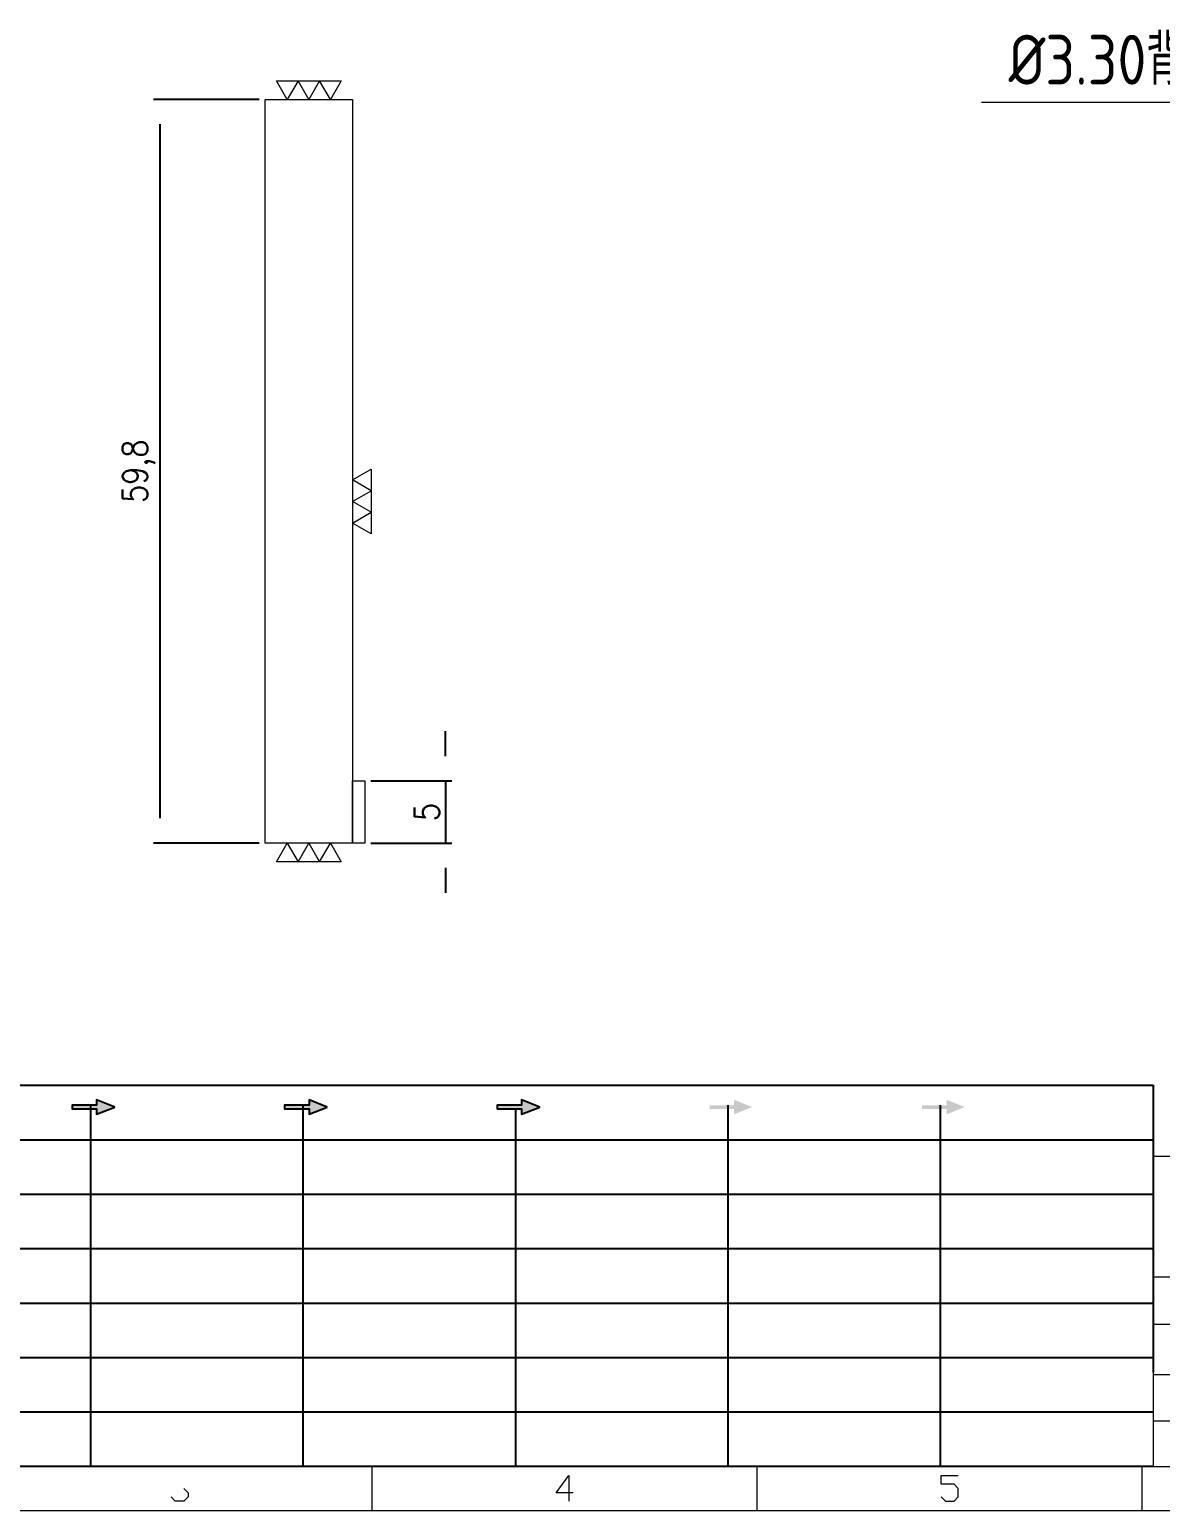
# Model space of a CAD drawing. Header units: millimetres. Extents: x 88508 to 142116, y -5268 to 20283.
# Drawn here: x 110743 to 110833.9, y -2911.3 to -2792.2 of the extents above; entities that cross this region are included whole.
import ezdxf
from ezdxf.enums import TextEntityAlignment as Align

# ---------------------------------------------------------------- set-up
doc = ezdxf.new("R2010")
doc.units = ezdxf.units.MM
for name, color, linetype in [('DIM', 4, 'Continuous'), ('LB_P', 2, 'Continuous'), ('TEXT', 4, 'Continuous')]:
    doc.layers.add(name, color=color, linetype=linetype)
doc.styles.add('gbenor', font='gbenor.shx', dxfattribs={"bigfont": 'gbcbig.shx'})
doc.styles.add('GBENOR_', font='gbenor.shx', dxfattribs={"bigfont": 'gbcbig'})
doc.styles.get("Standard").update_dxf_attribs({"font": 'txt.shx', "width": 0.85, "bigfont": 'ctxt.shx'})
doc.styles.add('TXT', font='txt.shx', dxfattribs={"width": 0.8, "bigfont": 'ctxt.shx'})
doc.dimstyles.new('T-2-WX', dxfattribs={"dimtxt": 2, "dimasz": 2, "dimexe": 0.5, "dimexo": 0.5, "dimgap": 0.5, "dimtad": 1, "dimtxsty": 'Standard', "dimblk": 'OPEN30', "dimcen": 0, "dimazin": 3, "dimtfac": 1, "dimtmove": 0, "dimatfit": 3, "dimldrblk": 'OPEN30', "dimlwd": -1, "dimlwe": -1})

# ---------------------------------------------------------------- blocks, each defined once
blk = doc.blocks.new('U40')
for points in [[(724.5, 339.3), (709.3, 345.3), (709.3, 340.8), (688.7, 340.8), (688.7, 337.7), (709.3, 337.7), (709.3, 333.2)], [(903.3, 339.3), (888.1, 345.3), (888.1, 340.8), (867.5, 340.8), (867.5, 337.7), (888.1, 337.7), (888.1, 333.2)], [(1082.1, 339.3), (1066.9, 345.3), (1066.9, 340.8), (1046.3, 340.8), (1046.3, 337.7), (1066.9, 337.7), (1066.9, 333.2)], [(1245.7, 337.7), (1245.7, 333.2), (1260.9, 339.3), (1245.7, 345.3), (1245.7, 340.8), (1225.1, 340.8), (1225.1, 337.7)], [(1424.5, 337.7), (1424.5, 333.2), (1439.7, 339.3), (1424.5, 345.3), (1424.5, 340.8), (1403.8, 340.8), (1403.8, 337.7)]]:
    blk.add_hatch(color=3).paths.add_polyline_path(points)
for p, q in [((38, 357.6), (1598.2, 357.6)), ((1598.2, 357.6), (1598.2, 116.2)), ((38, 311.8), (1598.2, 311.8)), ((37.1, 266), (1598.2, 266)), ((0.1, 220.2), (1598.2, 220.2)), ((37.1, 174.4), (1598.2, 174.4)), ((37.1, 128.6), (1598.2, 128.6)), ((37.1, 82.8), (1598.2, 82.8))]:
    blk.add_line(p, q)
at = {"color": 254}
for p, q in [((704.3, 37), (704.3, 340.8)), ((883.1, 37), (883.1, 340.8)), ((1061.9, 37), (1061.9, 337.7)), ((1240.6, 37), (1240.6, 340.8)), ((1419.4, 37), (1419.4, 340.8)), ((1598.2, 37), (38, 37))]:
    blk.add_line(p, q, dxfattribs=at)
at = {"color": 254, "lineweight": 18}
for p, q in [((1598.1, 298), (2493.2, 298)), ((1598.2, 196.6), (2493.2, 196.6)), ((2493.2, 156.4), (1598.2, 156.4)), ((2493.2, 114.1), (1598.2, 114.1)), ((2493.2, 75), (1598.2, 75)), ((37, 37), (2493.2, 37)), ((941.1, 0), (941.1, 37)), ((1265.1, 0), (1265.1, 37)), ((1589.1, 0), (1589.1, 37)), ((0, 0), (2530.2, 0))]:
    blk.add_line(p, q, dxfattribs=at)
at = {"color": 254, "linetype": 'Continuous', "lineweight": 18}
for p, q in [((1598.1, 298), (1598.1, 37)), ((1598.2, 298), (1598.2, 37))]:
    blk.add_line(p, q, dxfattribs=at)
for points in [[(724.5, 339.3), (709.3, 345.3), (709.3, 340.8), (688.7, 340.8), (688.7, 337.7), (709.3, 337.7), (709.3, 333.2), (724.5, 339.3)], [(903.3, 339.3), (888.1, 345.3), (888.1, 340.8), (867.5, 340.8), (867.5, 337.7), (888.1, 337.7), (888.1, 333.2), (903.3, 339.3)], [(1082.1, 339.3), (1066.9, 345.3), (1066.9, 340.8), (1046.3, 340.8), (1046.3, 337.7), (1066.9, 337.7), (1066.9, 333.2), (1082.1, 339.3)]]:
    blk.add_lwpolyline(points)
at = {"color": 92, "lineweight": 18}
for points in [[(1110.3, 14.9), (1095.9, 14.9), (1106.7, 29.3), (1106.7, 7.7)], [(1419.9, 11.3), (1423.5, 7.7), (1430.7, 7.7), (1434.3, 11.3), (1434.3, 18.5), (1430.7, 22.1), (1419.9, 22.1), (1419.9, 29.3), (1434.3, 29.3)], [(782.7, 18.5), (786.3, 14.9), (786.3, 11.3), (782.7, 7.7), (775.5, 7.7), (771.9, 11.3)]]:
    blk.add_lwpolyline(points, dxfattribs=at)
at = {"lineweight": 18, "style": 'GBENOR_'}
blk.add_attdef('文档路径', (2126, 386.9), '', height=17.8, dxfattribs=at)
at = {"lineweight": 20, "style": 'TXT'}
for tag, height, p in [('18-**-**', 16.3, (1866.6, 256.2)), ('客户名称', 16.1, (1741.1, 134, 0)), ('料厚:', 16.1, (1741.3, 93.2, 0))]:
    blk.add_attdef(tag, text='', height=height, dxfattribs=at).set_placement(p, align=Align.MIDDLE)
for tag, p, height in [('88888', (1850.9, 207.5), 14.9), ('材质:', (1691.2, 168, 0), 16.1), ('核准', (1869.4, 127.5, 0), 16.1), ('设计', (1868.8, 88.3, 0), 16.1), ('绘图', (1868.2, 49.1, 0), 16.1)]:
    blk.add_attdef(tag, p, '', height=height, dxfattribs=at)
for tag, p, height, width in [('3', (2234.7, 206.9), 15.8, 0.7), ('4', (2234.7, 167.4), 15.8, 0.7), ('核准日期', (2041.1, 124.2, 0), 16.1, 0.68), ('设计日期', (2041.1, 84.5, 0), 16.1, 0.68), ('1', (2251.9, 85.9), 14.6, 0.7), ('绘图日期', (2040.9, 46.4, 0), 16.1, 0.68), ('2', (2235, 49.2), 14.6, 0.7)]:
    blk.add_attdef(tag, p, '', height=height, dxfattribs=dict(at, width=width))
blk = doc.blocks.new('*D10059')
at = {"layer": 'Defpoints', "color": 0}
for p in [(110761.93, -2797.85), (110753.45, -2857.65), (110761.93, -2857.65)]:
    blk.add_point(p, dxfattribs=at)
at = {"layer": 'DIM', "color": 0, "linetype": 'Continuous'}
for p, q in [((110761.43, -2797.85), (110752.95, -2797.85)), ((110753.45, -2799.85), (110753.45, -2855.65)), ((110761.43, -2857.65), (110752.95, -2857.65))]:
    blk.add_line(p, q, dxfattribs=at)
at = {"layer": 'DIM', "color": 0, "lineweight": 5, "insert": (110751.76, -2827.75), "char_height": 2, "attachment_point": 5, "rotation": 90}
blk.add_mtext('59,8', dxfattribs=at)
blk = doc.blocks.new('_Open30')
blk = doc.blocks.new('*D10060')
at = {"layer": 'Defpoints', "color": 0}
for p in [(110769.93, -2852.65), (110769.93, -2857.65), (110776.43, -2857.65)]:
    blk.add_point(p, dxfattribs=at)
at = {"layer": 'DIM', "color": 0, "linetype": 'Continuous'}
for p, q in [((110776.43, -2850.65), (110776.43, -2848.65)), ((110770.43, -2852.65), (110776.93, -2852.65)), ((110776.43, -2852.65), (110776.43, -2857.65)), ((110770.43, -2857.65), (110776.93, -2857.65)), ((110776.43, -2859.65), (110776.43, -2861.65))]:
    blk.add_line(p, q, dxfattribs=at)
at = {"layer": 'DIM', "color": 0, "lineweight": 5, "insert": (110774.93, -2855.15), "char_height": 2, "attachment_point": 5, "rotation": 90}
blk.add_mtext('5', dxfattribs=at)

msp = doc.modelspace()

# ---------------------------------------------------------------- linework, layer by layer
at = {"layer": 'LB_P', "color": 4, "linetype": 'Continuous', "lineweight": 5}
for points in [[(110768.029, -2796.352), (110767.163, -2797.852), (110766.297, -2796.352), (110765.431, -2797.852), (110764.565, -2796.352), (110763.699, -2797.852), (110762.833, -2796.352), (110768.029, -2796.352)], [(110770.431, -2832.78), (110768.931, -2831.914), (110770.431, -2831.048), (110768.931, -2830.182), (110770.431, -2829.316), (110768.931, -2828.45), (110770.431, -2827.584), (110770.431, -2832.78)], [(110762.833, -2859.152), (110763.699, -2857.652), (110764.565, -2859.152), (110765.431, -2857.652), (110766.297, -2859.152), (110767.163, -2857.652), (110768.029, -2859.152), (110762.833, -2859.152)]]:
    msp.add_lwpolyline(points, close=True, dxfattribs=at)
at = {"layer": 'LB_P', "linetype": 'Continuous', "lineweight": 5}
for points in [[(110761.931, -2797.852), (110768.931, -2797.852), (110768.931, -2857.652), (110761.931, -2857.652)], [(110768.931, -2852.652), (110769.931, -2852.652), (110769.931, -2857.652), (110768.931, -2857.652)]]:
    msp.add_lwpolyline(points, close=True, dxfattribs=at)
at = {"layer": 'TEXT', "color": 3, "linetype": 'Continuous', "lineweight": 5}
msp.add_line((110819.538, -2798.064), (110885.092, -2798.064), dxfattribs=at)

# ---------------------------------------------------------------- block references
at = {"lineweight": 5, "ltscale": 3, "xscale": 0.0955815580256953, "yscale": 0.0955815580256953, "zscale": 0.0955815580256953}
msp.add_blockref('U40', (110680.57, -2911.303), dxfattribs=at)

# ---------------------------------------------------------------- texts
at = {"layer": 'TEXT', "color": 4, "linetype": 'Continuous', "lineweight": 5, "style": 'gbenor'}
msp.add_text(' %%C3.30背深57.00mm(逃料背铣)', height=4, dxfattribs=at).set_placement((110819.538, -2796.664))

# ---------------------------------------------------------------- dimensions: what is measured, and where the dimension line sits
at = {"layer": 'DIM', "color": 4, "linetype": 'Continuous', "lineweight": 5}
for base, p1, p2, picture, middle in [((110753.454, -2857.652), (110761.931, -2797.852), (110761.931, -2857.652), '*D10059', (110751.764, -2827.752)), ((110776.428, -2857.652), (110769.931, -2852.652), (110769.931, -2857.652), '*D10060', (110774.928, -2855.152))]:
    dim = msp.add_linear_dim(base=base, p1=p1, p2=p2, angle=90, dimstyle='T-2-WX', dxfattribs=at)
    dim.commit()
    dim.dimension.update_dxf_attribs({"geometry": picture, "text_midpoint": middle})

doc.saveas('drawing.dxf')
